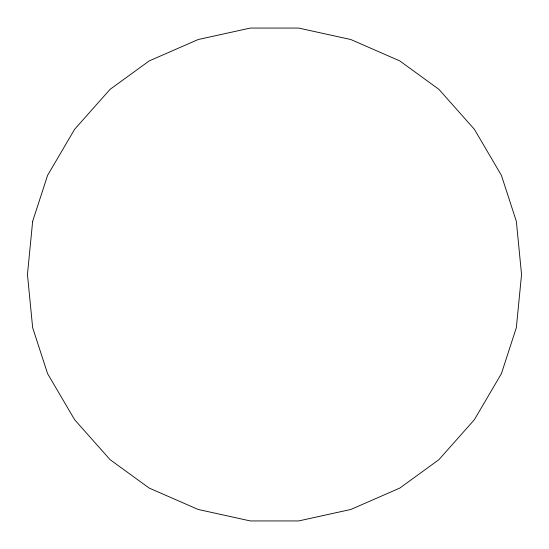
<?xml version="1.0" encoding="UTF-8"?>
<svg xmlns="http://www.w3.org/2000/svg" width="549" height="549" viewBox="0 0 549 549"><rect width="100%" height="100%" fill="white"/><g stroke="black" fill="none" stroke-linecap="round" stroke-linejoin="round"><path stroke-width="0.82" d="M32.652 221.343L27.45 274.5L32.652 327.657L47.591 373.656L74.63 419.711L110.081 459.657L149.211 488.088L198.155 509.458L250.317 520.939L298.683 520.939L350.845 509.458L399.789 488.088L438.919 459.657L474.37 419.711L501.409 373.656L516.348 327.657L521.55 274.5L516.348 221.343L501.409 175.344L474.37 129.29L438.919 89.343L399.789 60.912L350.845 39.542L298.683 28.061L250.317 28.061L198.155 39.542L149.211 60.912L110.081 89.343L74.63 129.29L47.591 175.344L32.652 221.343"/></g></svg>
